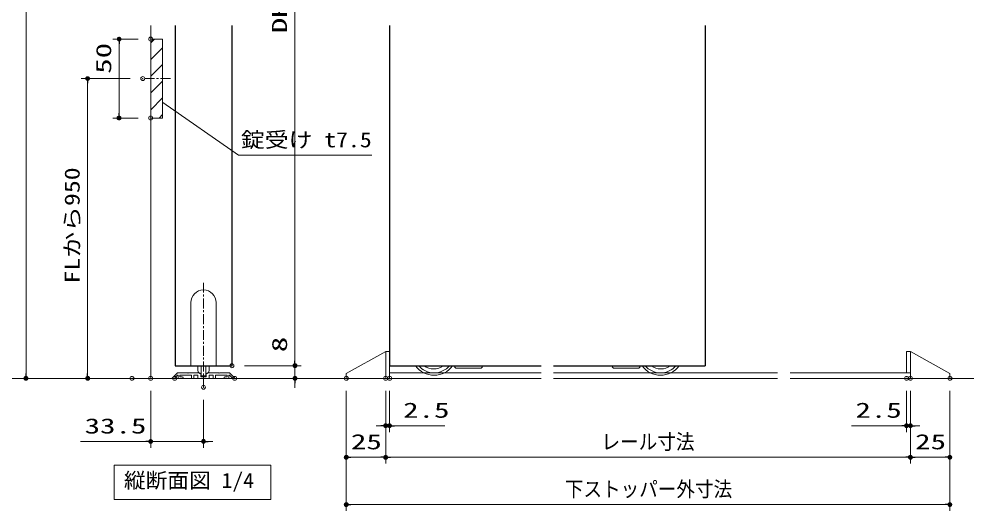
# Model space of a CAD drawing. Units: millimetres, scale not verified. Extents: x -1306 to 1306, y -607 to 607.
# Drawn here: x -871 to -265, y -104 to 208 of the extents above; entities that cross this region are included whole.
import ezdxf
from ezdxf.enums import TextEntityAlignment as Align

# ---------------------------------------------------------------- set-up
doc = ezdxf.new("R2010")
doc.units = ezdxf.units.MM
doc.header["$LTSCALE"] = 5
doc.header["$PDMODE"] = 32
doc.header["$PDSIZE"] = 2.5
doc.linetypes.add('USER2', pattern=[0.375, 0.25, -0.125])
doc.linetypes.add('USER3', pattern=[2, 1.25, -0.25, 0.25, -0.25])
for name, color, linetype, lineweight in [('0-1_線(黄)', 2, 'Continuous', 15), ('0-A_点線(青)', 4, 'USER2', 9), ('0-C_中心線', 3, 'USER3', 9), ('0-D_線(白)', 7, 'Continuous', 30), ('1-0_線(水)', 4, 'Continuous', 9), ('1-1_寸法線', 3, 'Continuous', 13), ('1-2_ハッチング', 6, 'Continuous', 9), ('1-4_DEFPOINTS', 7, 'Continuous', 5), ('1-5_0', 3, 'Continuous', 25)]:
    doc.layers.add(name, color=color, linetype=linetype, lineweight=lineweight)
doc.styles.add('ＭＳ ゴシック', font='')
doc.styles.get('ＭＳ ゴシック').set_extended_font_data('MS Gothic')

# ---------------------------------------------------------------- blocks, each defined once
blk = doc.blocks.new('_DOT')
at = {"layer": '1-5_0'}
blk.add_line((-2.5, 0), (-5, 0), dxfattribs=at)
for points in [[(0, 0), (-2.5, 0), (-2.48, 0.313)], [(0, 0), (-2.48, -0.313), (-2.5, 0)], [(0, 0), (-2.48, 0.313), (-2.421, 0.622)], [(0, 0), (-2.421, -0.622), (-2.48, -0.313)], [(0, 0), (-2.421, 0.622), (-2.324, 0.92)], [(0, 0), (-2.324, -0.92), (-2.421, -0.622)], [(0, 0), (-2.324, 0.92), (-2.191, 1.204)], [(0, 0), (-2.191, -1.204), (-2.324, -0.92)], [(0, 0), (-2.191, 1.204), (-2.023, 1.469)], [(0, 0), (-2.023, -1.469), (-2.191, -1.204)], [(0, 0), (-2.023, 1.469), (-1.822, 1.711)], [(0, 0), (-1.822, -1.711), (-2.023, -1.469)], [(0, 0), (-1.822, 1.711), (-1.594, 1.926)], [(0, 0), (-1.594, -1.926), (-1.822, -1.711)], [(0, 0), (-1.594, 1.926), (-1.34, 2.111)], [(0, 0), (-1.34, -2.111), (-1.594, -1.926)], [(0, 0), (-1.34, 2.111), (-1.064, 2.262)], [(0, 0), (-1.064, -2.262), (-1.34, -2.111)], [(0, 0), (-1.064, 2.262), (-0.773, 2.378)], [(0, 0), (-0.773, -2.378), (-1.064, -2.262)], [(0, 0), (-0.773, 2.378), (-0.468, 2.456)], [(0, 0), (-0.468, -2.456), (-0.773, -2.378)], [(0, 0), (-0.468, 2.456), (-0.157, 2.495)], [(0, 0), (-0.157, -2.495), (-0.468, -2.456)], [(0, 0), (-0.157, 2.495), (0.157, 2.495)], [(0, 0), (0.157, -2.495), (-0.157, -2.495)], [(0, 0), (0.157, 2.495), (0.468, 2.456)], [(0, 0), (0.468, 2.456), (0.773, 2.378)], [(0, 0), (0.773, 2.378), (1.064, 2.262)], [(0, 0), (1.064, 2.262), (1.34, 2.111)], [(0, 0), (1.34, 2.111), (1.594, 1.926)], [(0, 0), (1.594, 1.926), (1.822, 1.711)], [(0, 0), (1.822, 1.711), (2.023, 1.469)], [(0, 0), (2.023, 1.469), (2.191, 1.204)], [(0, 0), (2.191, 1.204), (2.324, 0.92)], [(0, 0), (2.324, 0.92), (2.421, 0.622)], [(0, 0), (2.421, 0.622), (2.48, 0.313)], [(0, 0), (2.48, 0.313), (2.5, 0)], [(0, 0), (0.468, -2.456), (0.157, -2.495)], [(0, 0), (0.773, -2.378), (0.468, -2.456)], [(0, 0), (1.064, -2.262), (0.773, -2.378)], [(0, 0), (1.34, -2.111), (1.064, -2.262)], [(0, 0), (1.594, -1.926), (1.34, -2.111)], [(0, 0), (1.822, -1.711), (1.594, -1.926)], [(0, 0), (2.023, -1.469), (1.822, -1.711)], [(0, 0), (2.191, -1.204), (2.023, -1.469)], [(0, 0), (2.324, -0.92), (2.191, -1.204)], [(0, 0), (2.421, -0.622), (2.324, -0.92)], [(0, 0), (2.48, -0.313), (2.421, -0.622)], [(0, 0), (2.5, 0), (2.48, -0.313)]]:
    blk.add_solid(points, dxfattribs=at)

msp = doc.modelspace()

# ---------------------------------------------------------------- linework, layer by layer
at = {"layer": '0-1_線(黄)'}
for p, q in [((-787.201, 195.092), (-787.201, 145.092)), ((-1235.181, -19.908), (-539.702, -19.908)), ((-531.702, -19.908), (-389.702, -19.908)), ((-381.702, -19.908), (-265.212, -19.908))]:
    msp.add_line(p, q, dxfattribs=at)
msp.add_lwpolyline([(-787.201, 195.092), (-779.701, 195.092), (-779.701, 145.092), (-787.201, 145.092)], dxfattribs=at)
msp.add_lwpolyline([(-810.369, -74.908), (-711.033, -74.908), (-711.033, -96.743), (-810.369, -96.743)], close=True, dxfattribs=at)
at = {"layer": '0-A_点線(青)'}
for p, q in [((-576.701, -11.908), (-576.701, -12.408)), ((-494.703, -11.908), (-494.703, -12.408)), ((-577.701, -13.408), (-576.701, -12.408)), ((-493.703, -13.408), (-494.703, -12.408))]:
    msp.add_line(p, q, dxfattribs=at)
for points in [[(-593.417, -13.408), (-593.701, -13.408), (-595.201, -11.908)], [(-477.987, -13.408), (-477.703, -13.408), (-476.203, -11.908)]]:
    msp.add_lwpolyline(points, dxfattribs=at)
at = {"layer": '0-C_中心線'}
for p, q in [((-774.701, 170.092), (-792.201, 170.092)), ((-753.701, -25.54), (-753.701, 41.957))]:
    msp.add_line(p, q, dxfattribs=at)
at = {"layer": '0-D_線(白)'}
for p, q in [((-771.701, 203.777), (-771.701, -11.908)), ((-735.701, 203.777), (-735.701, -11.908)), ((-635.701, 203.777), (-635.701, 52.275)), ((-635.701, 203.777), (-635.701, -11.908)), ((-435.703, 203.777), (-435.703, -11.908)), ((-635.701, 44.275), (-635.701, -11.908)), ((-771.701, -11.908), (-735.701, -11.908)), ((-635.701, -11.908), (-539.702, -11.908)), ((-531.702, -11.908), (-435.703, -11.908))]:
    msp.add_line(p, q, dxfattribs=at)
at = {"layer": '1-0_線(水)'}
for p, q in [((-787.201, 203.777), (-787.201, -19.908)), ((-761.701, 28.092), (-761.701, -11.908)), ((-745.701, 28.092), (-745.701, -11.908)), ((-638.201, -2.908), (-638.201, -19.908)), ((-635.701, -2.908), (-635.701, -19.908)), ((-307.954, -2.908), (-307.954, -16.408)), ((-305.454, -2.908), (-305.454, -19.908)), ((-757.201, -14.952), (-757.201, -11.908)), ((-755.201, -17.908), (-755.201, -11.908)), ((-752.201, -17.908), (-752.201, -11.908)), ((-750.201, -14.952), (-750.201, -11.908)), ((-770.23, -16.438), (-773.53, -19.738)), ((-770.23, -16.438), (-770.159, -16.408)), ((-759.801, -19.808), (-759.801, -18.008)), ((-759.701, -17.908), (-757.401, -17.908)), ((-757.3, -19.808), (-757.3, -18.002)), ((-755.351, -17.08), (-756.49, -16.422)), ((-755.351, -17.08), (-755.301, -17.166)), ((-755.301, -18.808), (-755.301, -17.166)), ((-752.101, -17.166), (-752.051, -17.08)), ((-752.101, -17.166), (-752.101, -18.808)), ((-750.911, -16.422), (-752.051, -17.08)), ((-750.911, -16.422), (-750.861, -16.408)), ((-743.927, -16.41), (-750.861, -16.408)), ((-750.101, -19.808), (-750.101, -18.002)), ((-750.001, -17.908), (-747.701, -17.908)), ((-747.601, -18.008), (-747.601, -19.808)), ((-737.242, -16.408), (-737.171, -16.438)), ((-733.871, -19.738), (-737.171, -16.438)), ((-663.201, -19.908), (-663.201, -16.908)), ((-663.201, -19.908), (-663.201, -16.908)), ((-539.702, -16.408), (-635.701, -16.408)), ((-577.701, -13.408), (-593.417, -13.408)), ((-389.702, -16.408), (-531.702, -16.408)), ((-493.703, -13.408), (-477.987, -13.408)), ((-305.454, -16.408), (-381.702, -16.408)), ((-280.454, -19.908), (-280.454, -16.908)), ((-280.454, -19.908), (-280.454, -16.932)), ((-773.459, -19.908), (-771.801, -19.908)), ((-761.201, -19.908), (-759.901, -19.908)), ((-752.201, -18.908), (-755.201, -18.908)), ((-752.701, -18.408), (-754.701, -18.408)), ((-747.501, -19.908), (-746.201, -19.908)), ((-735.601, -19.908), (-733.942, -19.908))]:
    msp.add_line(p, q, dxfattribs=at)
for points in [[(-635.701, -2.908), (-638.201, -2.908), (-663.201, -16.908)], [(-307.954, -2.908), (-305.454, -2.908), (-280.454, -16.908)], [(-771.701, -19.808), (-771.701, -19.408), (-770.201, -17.908), (-769.701, -17.908), (-769.701, -19.908), (-767.201, -19.908)], [(-763.451, -16.408), (-763.701, -16.658), (-763.951, -16.408), (-770.159, -16.408)], [(-767.201, -18.908), (-768.701, -18.908), (-768.701, -17.908), (-761.301, -17.908), (-761.301, -19.808)], [(-763.451, -16.408), (-756.54, -16.408), (-756.49, -16.422)], [(-746.101, -19.808), (-746.101, -17.908), (-738.701, -17.908), (-738.701, -18.908), (-740.201, -18.908)], [(-737.242, -16.408), (-743.451, -16.408), (-743.701, -16.658), (-743.951, -16.408)], [(-740.201, -19.908), (-737.701, -19.908), (-737.701, -17.908), (-737.201, -17.908), (-735.701, -19.408), (-735.701, -19.808)]]:
    msp.add_lwpolyline(points, dxfattribs=at)
for centre, radius, start, end in [((-753.701, 28.092), 8, 0, 180), ((-607.501, -3.408), 14.5, 215.8883, 270), ((-607.501, -3.408), 13, 220.83222, 319.16778), ((-607.701, -3.408), 10.5, 234.04943, 305.95057), ((-607.501, -3.408), 14.5, 270, 324.1117), ((-463.903, -3.408), 14.5, 215.8883, 270), ((-463.903, -3.408), 13, 220.83222, 319.16778), ((-463.703, -3.408), 10.5, 234.04943, 305.95057), ((-463.903, -3.408), 14.5, 270, 324.1117), ((-759.701, -18.008), 0.1, 90, 180), ((-757.401, -18.008), 0.1, 0, 90), ((-755.201, -14.952), 2, 180, 270), ((-754.701, -17.908), 0.5, 180, 270), ((-752.701, -17.908), 0.5, 270, 0), ((-752.201, -14.952), 2, 270, 0), ((-750.001, -18.008), 0.1, 90, 180.00736), ((-747.701, -18.008), 0.1, 0, 90), ((-773.459, -19.808), 0.1, 135, 270), ((-771.801, -19.808), 0.1, 270, 0), ((-767.201, -19.408), 0.5, 270, 90), ((-761.201, -19.808), 0.1, 180, 270), ((-759.901, -19.808), 0.1, 270, 0), ((-757.2, -19.808), 0.1, 180, 270), ((-755.201, -18.808), 0.1, 180, 269.99274), ((-752.201, -18.808), 0.1, 269.99274, 0), ((-750.201, -19.808), 0.1, 270, 0.00736), ((-747.501, -19.808), 0.1, 180, 270), ((-746.201, -19.808), 0.1, 270, 0), ((-740.201, -19.408), 0.5, 90.00072, 270.00072), ((-735.601, -19.808), 0.1, 180, 270), ((-733.942, -19.808), 0.1, 270, 45)]:
    msp.add_arc(centre, radius, start, end, dxfattribs=at)
at = {"layer": '1-1_寸法線'}
for p, q in [((-695.701, 427.092), (-695.701, -8.908)), ((-866.201, 350.592), (-866.201, -16.908)), ((-795.201, 195.092), (-811.201, 195.092)), ((-807.201, 192.092), (-807.201, 148.092)), ((-800.201, 170.092), (-831.201, 170.092)), ((-827.201, 167.092), (-827.201, -16.908)), ((-795.201, 145.092), (-811.201, 145.092)), ((-695.701, -8.908), (-695.701, 8.758)), ((-727.701, -11.908), (-691.701, -11.908)), ((-727.701, -11.908), (-691.701, -11.908)), ((-695.701, -19.908), (-695.701, -11.908)), ((-807.132, -19.908), (-870.201, -19.908)), ((-780.004, -19.908), (-831.201, -19.908)), ((-725.942, -19.908), (-691.701, -19.908)), ((-695.701, -22.908), (-695.701, -25.908)), ((-787.201, -27.908), (-787.201, -63.908)), ((-663.201, -27.908), (-663.201, -73.908)), ((-663.201, -27.908), (-663.201, -103.908)), ((-638.201, -27.908), (-638.201, -73.908)), ((-638.201, -27.908), (-638.201, -53.908)), ((-638.201, -27.908), (-638.201, -73.908)), ((-635.701, -27.908), (-635.701, -53.908)), ((-307.954, -27.908), (-307.954, -53.908)), ((-305.454, -27.908), (-305.454, -73.908)), ((-305.454, -27.908), (-305.454, -73.908)), ((-305.454, -27.908), (-305.454, -53.908)), ((-280.454, -27.908), (-280.454, -73.908)), ((-280.454, -27.908), (-280.454, -103.908)), ((-753.701, -33.54), (-753.701, -63.908)), ((-641.201, -49.908), (-644.201, -49.908)), ((-638.201, -49.908), (-635.701, -49.908)), ((-632.701, -49.908), (-600.748, -49.908)), ((-310.954, -49.908), (-342.907, -49.908)), ((-305.454, -49.908), (-307.954, -49.908)), ((-302.454, -49.908), (-299.454, -49.908)), ((-790.201, -59.908), (-831.677, -59.908)), ((-753.701, -59.908), (-787.201, -59.908)), ((-750.701, -59.908), (-747.701, -59.908)), ((-641.201, -69.908), (-660.201, -69.908)), ((-308.454, -69.908), (-635.201, -69.908)), ((-283.454, -69.908), (-302.454, -69.908)), ((-283.454, -99.908), (-660.201, -99.908))]:
    msp.add_line(p, q, dxfattribs=at)
msp.add_lwpolyline([(-646.959, 121.462), (-731.537, 121.462), (-779.504, 154.893)], dxfattribs=at)
at = {"layer": '1-2_ハッチング'}
for p, q in [((-787.201, 192.776), (-784.886, 195.092)), ((-787.201, 182.17), (-779.701, 189.67)), ((-787.201, 171.563), (-779.701, 179.063)), ((-787.201, 160.957), (-779.701, 168.457)), ((-787.201, 150.35), (-779.701, 157.85)), ((-781.853, 145.092), (-779.701, 147.243))]:
    msp.add_line(p, q, dxfattribs=at)
at = {"layer": '1-4_DEFPOINTS'}
for p in [(-787.201, 195.092), (-792.201, 170.092), (-807.201, 145.092), (-787.201, 145.092), (-735.701, -11.908), (-695.701, -11.908), (-866.201, -19.908), (-827.201, -19.908), (-799.132, -19.908), (-787.201, -19.908), (-772.004, -19.908), (-733.942, -19.908), (-695.701, -19.908), (-663.201, -19.908), (-638.201, -19.908), (-635.701, -19.908), (-307.954, -19.908), (-305.454, -19.908), (-280.454, -19.908), (-753.701, -25.54), (-638.201, -49.908), (-307.954, -49.908), (-753.701, -59.908), (-663.201, -69.908), (-638.201, -69.908), (-305.454, -69.908), (-663.201, -99.908)]:
    msp.add_point(p, dxfattribs=at)

# ---------------------------------------------------------------- block references
at = {"layer": '1-1_寸法線', "xscale": 0.6, "yscale": 0.6}
for p, rotation in [((-807.201, 195.092), 90), ((-827.201, 170.092), 90), ((-807.201, 145.092), 270), ((-695.701, -11.908), 270), ((-695.701, -11.908), 270), ((-866.201, -19.908), 270), ((-827.201, -19.908), 270), ((-695.701, -19.908), 90), ((-635.701, -49.908), 180), ((-305.454, -49.908), 180), ((-753.701, -59.908), 180), ((-663.201, -69.908), 180), ((-638.201, -69.908), 180), ((-305.454, -69.908), 180), ((-663.201, -99.908), 180)]:
    msp.add_blockref('_DOT', p, dxfattribs=dict(at, rotation=rotation))
for p in [(-638.201, -49.908), (-307.954, -49.908), (-787.201, -59.908), (-638.201, -69.908), (-305.454, -69.908), (-280.454, -69.908), (-280.454, -99.908)]:
    msp.add_blockref('_DOT', p, dxfattribs=at)

# ---------------------------------------------------------------- texts
at = {"layer": '0-1_線(黄)', "style": 'ＭＳ ゴシック', "width": 1.05}
msp.add_text('縦断面図 1/4', height=9.604, dxfattribs=at).set_placement((-804.15, -92.287), align=Align.BOTTOM_LEFT)
at = {"layer": '1-1_寸法線', "style": 'ＭＳ ゴシック'}
for s, width, p in [('DH', 1.5, (-697.85, 198.853)), ('50', 1.5, (-809.35, 173.12)), ('FLから950', 1.25, (-829.35, 40.234)), ('8', 1.5, (-697.85, -3.337))]:
    msp.add_text(s, height=9.604, rotation=90, dxfattribs=dict(at, width=width)).set_placement(p, align=Align.BOTTOM_LEFT)
for s, height, width, p in [('錠受け t7.5', 9.621, 1.15, (-729.946, 123.63)), ('2.5', 9.604, 1.5, (-627.129, -47.759)), ('2.5', 9.604, 1.5, (-340.335, -47.759)), ('33.5', 9.604, 1.5, (-829.105, -57.759)), ('レール寸法', 9.604, 0.9, (-501.35, -67.759)), ('25', 9.604, 1.5, (-660.224, -67.759)), ('25', 9.604, 1.5, (-302.478, -67.759)), ('下ストッパー外寸法', 9.604, 0.9, (-524.6, -97.759))]:
    msp.add_text(s, height=height, dxfattribs=dict(at, width=width)).set_placement(p, align=Align.BOTTOM_LEFT)

doc.saveas('drawing.dxf')
